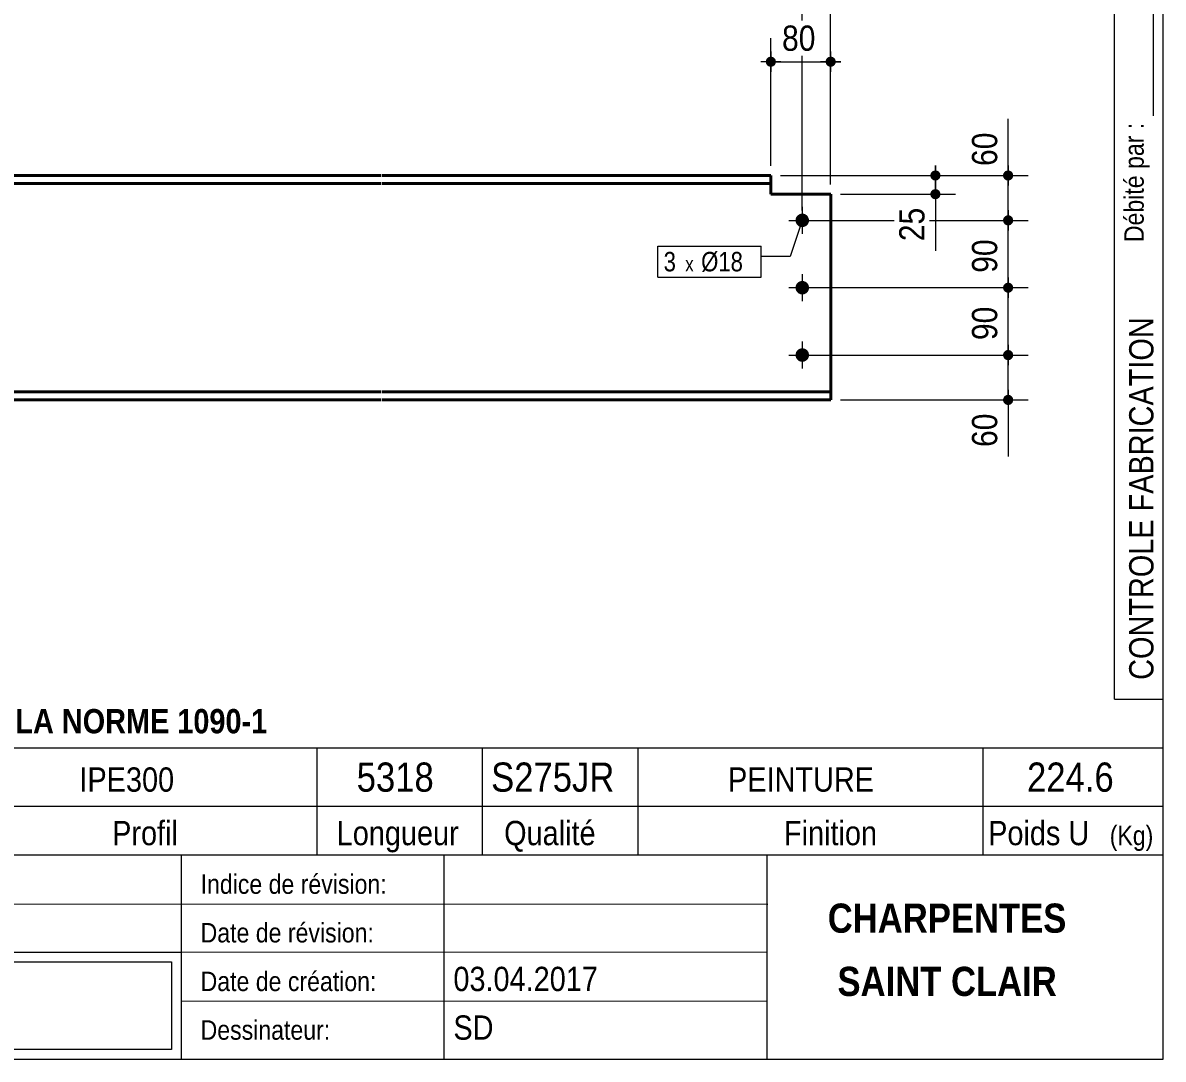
# Model space of a CAD drawing. Header units: millimetres. Extents: x 2 to 287, y 5 to 195.
# Drawn here: x 164.7 to 282, y 5 to 111.5 of the extents above; entities that cross this region are included whole.
import ezdxf

# ---------------------------------------------------------------- set-up
doc = ezdxf.new("R2010")
doc.units = ezdxf.units.MM
for name, color, linetype, lineweight in [('Autre type objet', 1, 'Continuous', 0), ('Boulon', 7, 'Continuous', 0), ('Cotation', 7, 'Continuous', 0), ('Désignation boulon', 3, 'Continuous', 0), ('Feuille dessin', 5, 'Continuous', 0), ('Piece', 2, 'Continuous', 0)]:
    doc.layers.add(name, color=color, linetype=linetype, lineweight=lineweight)
doc.styles.add('ARIAL', font='ARIAL.TTF')
doc.styles.add('ARIAL_BOLD', font='ARIALBD.TTF')
doc.styles.add('COMIC_SANS_MS', font='COMIC.TTF')

# ---------------------------------------------------------------- blocks, each defined once
blk = doc.blocks.new('*A2')
at = {"layer": 'Boulon'}
for points in [[(244.19, 91.27), (244.19, 91.31), (244.2, 91.34), (244.2, 91.37), (244.21, 91.41), (244.22, 91.44), (244.23, 91.47), (244.24, 91.5), (244.25, 91.53), (244.27, 91.56), (244.29, 91.59), (244.3, 91.62), (244.32, 91.65), (244.34, 91.68), (244.37, 91.7), (244.39, 91.73), (244.42, 91.75), (244.44, 91.77), (244.47, 91.79), (244.5, 91.81), (244.52, 91.83), (244.55, 91.85), (244.58, 91.86), (244.62, 91.88), (244.65, 91.89), (244.68, 91.9), (244.71, 91.91), (244.75, 91.92), (244.78, 91.92), (244.81, 91.93), (244.85, 91.93), (244.88, 91.93), (244.91, 91.93), (244.95, 91.93), (244.98, 91.92), (245.02, 91.92), (245.05, 91.91), (245.08, 91.9), (245.11, 91.89), (245.15, 91.88), (245.18, 91.86), (245.21, 91.85), (245.24, 91.83), (245.26, 91.81), (245.29, 91.79), (245.32, 91.77), (245.35, 91.75), (245.37, 91.73), (245.39, 91.7), (245.42, 91.68), (245.44, 91.65), (245.46, 91.62), (245.47, 91.59), (245.49, 91.56), (245.51, 91.53), (245.52, 91.5), (245.53, 91.47), (245.54, 91.44), (245.55, 91.41), (245.56, 91.37), (245.56, 91.34), (245.57, 91.31), (245.57, 91.27), (245.57, 91.24), (245.57, 91.2), (245.57, 91.17), (245.56, 91.14), (245.56, 91.1), (245.55, 91.07), (245.54, 91.04), (245.53, 91), (245.52, 90.97), (245.51, 90.94), (245.49, 90.91), (245.47, 90.88), (245.46, 90.85), (245.44, 90.83), (245.42, 90.8), (245.39, 90.77), (245.37, 90.75), (245.35, 90.73), (245.32, 90.7), (245.29, 90.68), (245.26, 90.66), (245.24, 90.64), (245.21, 90.63), (245.18, 90.61), (245.15, 90.6), (245.11, 90.59), (245.08, 90.58), (245.05, 90.57), (245.02, 90.56), (244.98, 90.55), (244.95, 90.55), (244.91, 90.55), (244.88, 90.55), (244.85, 90.55), (244.81, 90.55), (244.78, 90.55), (244.75, 90.56), (244.71, 90.57), (244.68, 90.58), (244.65, 90.59), (244.62, 90.6), (244.58, 90.61), (244.55, 90.63), (244.52, 90.64), (244.5, 90.66), (244.47, 90.68), (244.44, 90.7), (244.42, 90.73), (244.39, 90.75), (244.37, 90.77), (244.34, 90.8), (244.32, 90.83), (244.3, 90.85), (244.29, 90.88), (244.27, 90.91), (244.25, 90.94), (244.24, 90.97), (244.23, 91), (244.22, 91.04), (244.21, 91.07), (244.2, 91.1), (244.2, 91.14), (244.19, 91.17), (244.19, 91.2), (244.19, 91.24)], [(244.19, 84.35), (244.19, 84.38), (244.2, 84.42), (244.2, 84.45), (244.21, 84.48), (244.22, 84.52), (244.23, 84.55), (244.24, 84.58), (244.25, 84.61), (244.27, 84.64), (244.29, 84.67), (244.3, 84.7), (244.32, 84.73), (244.34, 84.75), (244.37, 84.78), (244.39, 84.8), (244.42, 84.83), (244.44, 84.85), (244.47, 84.87), (244.5, 84.89), (244.52, 84.91), (244.55, 84.93), (244.58, 84.94), (244.62, 84.95), (244.65, 84.97), (244.68, 84.98), (244.71, 84.99), (244.75, 84.99), (244.78, 85), (244.81, 85), (244.85, 85.01), (244.88, 85.01), (244.91, 85.01), (244.95, 85), (244.98, 85), (245.02, 84.99), (245.05, 84.99), (245.08, 84.98), (245.11, 84.97), (245.15, 84.95), (245.18, 84.94), (245.21, 84.93), (245.24, 84.91), (245.26, 84.89), (245.29, 84.87), (245.32, 84.85), (245.35, 84.83), (245.37, 84.8), (245.39, 84.78), (245.42, 84.75), (245.44, 84.73), (245.46, 84.7), (245.47, 84.67), (245.49, 84.64), (245.51, 84.61), (245.52, 84.58), (245.53, 84.55), (245.54, 84.52), (245.55, 84.48), (245.56, 84.45), (245.56, 84.42), (245.57, 84.38), (245.57, 84.35), (245.57, 84.32), (245.57, 84.28), (245.57, 84.25), (245.56, 84.21), (245.56, 84.18), (245.55, 84.15), (245.54, 84.11), (245.53, 84.08), (245.52, 84.05), (245.51, 84.02), (245.49, 83.99), (245.47, 83.96), (245.46, 83.93), (245.44, 83.9), (245.42, 83.88), (245.39, 83.85), (245.37, 83.83), (245.35, 83.8), (245.32, 83.78), (245.29, 83.76), (245.26, 83.74), (245.24, 83.72), (245.21, 83.7), (245.18, 83.69), (245.15, 83.68), (245.11, 83.66), (245.08, 83.65), (245.05, 83.64), (245.02, 83.64), (244.98, 83.63), (244.95, 83.63), (244.91, 83.62), (244.88, 83.62), (244.85, 83.62), (244.81, 83.63), (244.78, 83.63), (244.75, 83.64), (244.71, 83.64), (244.68, 83.65), (244.65, 83.66), (244.62, 83.68), (244.58, 83.69), (244.55, 83.7), (244.52, 83.72), (244.5, 83.74), (244.47, 83.76), (244.44, 83.78), (244.42, 83.8), (244.39, 83.83), (244.37, 83.85), (244.34, 83.88), (244.32, 83.9), (244.3, 83.93), (244.29, 83.96), (244.27, 83.99), (244.25, 84.02), (244.24, 84.05), (244.23, 84.08), (244.22, 84.11), (244.21, 84.15), (244.2, 84.18), (244.2, 84.21), (244.19, 84.25), (244.19, 84.28), (244.19, 84.32)], [(244.19, 77.43), (244.19, 77.46), (244.2, 77.49), (244.2, 77.53), (244.21, 77.56), (244.22, 77.59), (244.23, 77.63), (244.24, 77.66), (244.25, 77.69), (244.27, 77.72), (244.29, 77.75), (244.3, 77.78), (244.32, 77.8), (244.34, 77.83), (244.37, 77.86), (244.39, 77.88), (244.42, 77.91), (244.44, 77.93), (244.47, 77.95), (244.5, 77.97), (244.52, 77.99), (244.55, 78), (244.58, 78.02), (244.62, 78.03), (244.65, 78.04), (244.68, 78.05), (244.71, 78.06), (244.75, 78.07), (244.78, 78.08), (244.81, 78.08), (244.85, 78.08), (244.88, 78.08), (244.91, 78.08), (244.95, 78.08), (244.98, 78.08), (245.02, 78.07), (245.05, 78.06), (245.08, 78.05), (245.11, 78.04), (245.15, 78.03), (245.18, 78.02), (245.21, 78), (245.24, 77.99), (245.26, 77.97), (245.29, 77.95), (245.32, 77.93), (245.35, 77.91), (245.37, 77.88), (245.39, 77.86), (245.42, 77.83), (245.44, 77.8), (245.46, 77.78), (245.47, 77.75), (245.49, 77.72), (245.51, 77.69), (245.52, 77.66), (245.53, 77.63), (245.54, 77.59), (245.55, 77.56), (245.56, 77.53), (245.56, 77.49), (245.57, 77.46), (245.57, 77.43), (245.57, 77.39), (245.57, 77.36), (245.57, 77.32), (245.56, 77.29), (245.56, 77.26), (245.55, 77.22), (245.54, 77.19), (245.53, 77.16), (245.52, 77.13), (245.51, 77.1), (245.49, 77.07), (245.47, 77.04), (245.46, 77.01), (245.44, 76.98), (245.42, 76.95), (245.39, 76.93), (245.37, 76.9), (245.35, 76.88), (245.32, 76.86), (245.29, 76.84), (245.26, 76.82), (245.24, 76.8), (245.21, 76.78), (245.18, 76.77), (245.15, 76.75), (245.11, 76.74), (245.08, 76.73), (245.05, 76.72), (245.02, 76.71), (244.98, 76.71), (244.95, 76.7), (244.91, 76.7), (244.88, 76.7), (244.85, 76.7), (244.81, 76.7), (244.78, 76.71), (244.75, 76.71), (244.71, 76.72), (244.68, 76.73), (244.65, 76.74), (244.62, 76.75), (244.58, 76.77), (244.55, 76.78), (244.52, 76.8), (244.5, 76.82), (244.47, 76.84), (244.44, 76.86), (244.42, 76.88), (244.39, 76.9), (244.37, 76.93), (244.34, 76.95), (244.32, 76.98), (244.3, 77.01), (244.29, 77.04), (244.27, 77.07), (244.25, 77.1), (244.24, 77.13), (244.23, 77.16), (244.22, 77.19), (244.21, 77.22), (244.2, 77.26), (244.2, 77.29), (244.19, 77.32), (244.19, 77.36), (244.19, 77.39)]]:
    blk.add_hatch(color=256, dxfattribs=at).paths.add_polyline_path(points, flags=17)
at = {"layer": 'Boulon', "linetype": 'Continuous', "lineweight": 0}
for p, q in [((244.88, 92.62), (244.88, 89.85)), ((243.5, 91.24), (246.26, 91.24)), ((244.88, 85.7), (244.88, 82.93)), ((243.5, 84.32), (246.26, 84.32)), ((244.88, 78.78), (244.88, 76.01)), ((243.5, 77.39), (246.26, 77.39))]:
    blk.add_line(p, q, dxfattribs=at)
blk = doc.blocks.new('*A4')
at = {"layer": 'Piece', "color": 2, "linetype": 'Continuous', "lineweight": 40}
for p, q in [((201.549405, 95.85358), (82.494573, 95.85358)), ((201.549405, 95.030503), (82.494573, 95.030503)), ((241.649405, 95.85358), (201.649405, 95.85358)), ((241.649405, 95.030503), (201.649405, 95.030503)), ((241.649405, 93.930503), (241.649405, 95.85358)), ((247.803251, 93.930503), (241.649405, 93.930503)), ((247.803251, 72.776657), (247.803251, 93.930503)), ((201.549405, 73.599734), (82.494573, 73.599734)), ((82.494573, 72.776657), (201.549405, 72.776657)), ((247.803251, 73.599734), (201.649405, 73.599734)), ((201.649405, 72.776657), (247.803251, 72.776657))]:
    blk.add_line(p, q, dxfattribs=at)
blk = doc.blocks.new('*A9')
at = {"layer": 'Feuille dessin', "linetype": 'Continuous', "lineweight": 0}
for p, q in [((282, 5), (282, 195)), ((5, 5), (282, 5))]:
    blk.add_line(p, q, dxfattribs=at)
blk = doc.blocks.new('*A10')
at = {"layer": 'Autre type objet', "linetype": 'Continuous', "lineweight": 0}
for p, q in [((277, 42), (277, 195)), ((282, 42), (282, 195)), ((281, 102), (281, 115)), ((277, 42), (282, 42))]:
    blk.add_line(p, q, dxfattribs=at)
at = {"layer": 'Autre type objet', "style": 'ARIAL', "width": 0.85}
for s, height, p in [('Débité par :', 2, (280, 89)), ('CONTROLE FABRICATION', 2.5, (281, 44))]:
    blk.add_text(s, height=height, rotation=90, dxfattribs=at).set_placement(p)
blk = doc.blocks.new('*A12')
at = {"layer": 'Autre type objet', "linetype": 'Continuous', "lineweight": 0}
for p, q in [((92, 37), (282, 37)), ((195, 31), (195, 37)), ((212, 31), (212, 37)), ((228, 31), (228, 37)), ((263.5, 31), (263.5, 37)), ((282, 31), (282, 37)), ((92, 31), (282, 31)), ((195, 26), (195, 31)), ((212, 26), (212, 31)), ((228, 26), (228, 31)), ((263.5, 26), (263.5, 31)), ((282, 5), (282, 31)), ((92, 26), (282, 26)), ((181, 26), (181, 5)), ((208, 26), (208, 5)), ((241.262466, 5), (241.262466, 26)), ((92, 21), (241.327069, 20.935451)), ((92, 16), (181, 16)), ((181, 16), (241.297815, 16.021151)), ((93, 15), (180, 15)), ((180, 15), (180, 6)), ((181, 11), (241.217807, 10.969512)), ((180, 6), (93, 6)), ((92, 5), (282, 5))]:
    blk.add_line(p, q, dxfattribs=at)
at = {"layer": 'Autre type objet', "width": 0.85}
for s, height, style, p in [('TOLERANCES ESSENTIELLES CONFORMES A LA NORME 1090-1', 2.5, 'ARIAL_BOLD', (96.5, 38.5)), ('5318', 3, 'ARIAL', (199.053223, 32.5)), ('S275JR', 3, 'ARIAL', (212.880127, 32.5)), ('224.6', 3, 'ARIAL', (267.997314, 32.5)), ('IPE300', 2.5, 'ARIAL', (170.538574, 32.5)), ('PEINTURE', 2.5, 'ARIAL', (237.24646, 32.5)), ('Profil', 2.5, 'ARIAL', (173.903564, 27)), ('Longueur', 2.5, 'ARIAL', (197, 27)), ('Qualité', 2.5, 'ARIAL', (214.218018, 27)), ('Finition', 2.5, 'ARIAL', (243, 27)), ('Poids U', 2.5, 'ARIAL', (264, 27)), ('(Kg)', 2, 'ARIAL', (276.5, 27)), ('Indice de révision:', 2, 'ARIAL', (183, 22)), ('CHARPENTES', 3, 'ARIAL_BOLD', (247.5, 18)), ('Date de révision:', 2, 'ARIAL', (183, 17)), ('Date de création:', 2, 'ARIAL', (183, 12)), ('03.04.2017', 2.5, 'ARIAL', (209, 12)), ('SAINT CLAIR', 3, 'ARIAL_BOLD', (248.5, 11.5)), ('SD', 2.5, 'ARIAL', (209, 7)), ('Dessinateur:', 2, 'ARIAL', (183, 7))]:
    blk.add_text(s, height=height, dxfattribs=dict(at, style=style)).set_placement(p)
blk = doc.blocks.new('*A15')
at = {"layer": 'Cotation'}
for points in [[(258.55, 95.33), (258.52, 95.34), (258.5, 95.34), (258.47, 95.34), (258.45, 95.35), (258.42, 95.36), (258.4, 95.36), (258.38, 95.37), (258.35, 95.38), (258.33, 95.39), (258.31, 95.41), (258.29, 95.42), (258.26, 95.44), (258.24, 95.45), (258.22, 95.47), (258.21, 95.49), (258.19, 95.5), (258.17, 95.52), (258.16, 95.54), (258.14, 95.56), (258.13, 95.59), (258.12, 95.61), (258.1, 95.63), (258.09, 95.65), (258.08, 95.68), (258.08, 95.7), (258.07, 95.73), (258.06, 95.75), (258.06, 95.78), (258.06, 95.8), (258.05, 95.83), (258.05, 95.85), (258.05, 95.88), (258.06, 95.9), (258.06, 95.93), (258.06, 95.96), (258.07, 95.98), (258.08, 96), (258.08, 96.03), (258.09, 96.05), (258.1, 96.08), (258.12, 96.1), (258.13, 96.12), (258.14, 96.14), (258.16, 96.16), (258.17, 96.18), (258.19, 96.2), (258.21, 96.22), (258.22, 96.24), (258.24, 96.26), (258.26, 96.27), (258.29, 96.29), (258.31, 96.3), (258.33, 96.31), (258.35, 96.32), (258.38, 96.33), (258.4, 96.34), (258.42, 96.35), (258.45, 96.36), (258.47, 96.36), (258.5, 96.37), (258.52, 96.37), (258.55, 96.37), (258.57, 96.37), (258.6, 96.37), (258.62, 96.37), (258.65, 96.37), (258.68, 96.36), (258.7, 96.36), (258.72, 96.35), (258.75, 96.34), (258.77, 96.33), (258.8, 96.32), (258.82, 96.31), (258.84, 96.3), (258.86, 96.29), (258.88, 96.27), (258.9, 96.26), (258.92, 96.24), (258.94, 96.22), (258.96, 96.2), (258.98, 96.18), (258.99, 96.16), (259.01, 96.14), (259.02, 96.12), (259.03, 96.1), (259.04, 96.08), (259.05, 96.05), (259.06, 96.03), (259.07, 96), (259.08, 95.98), (259.08, 95.96), (259.09, 95.93), (259.09, 95.9), (259.09, 95.88), (259.09, 95.85), (259.09, 95.83), (259.09, 95.8), (259.09, 95.78), (259.08, 95.75), (259.08, 95.73), (259.07, 95.7), (259.06, 95.68), (259.05, 95.65), (259.04, 95.63), (259.03, 95.61), (259.02, 95.59), (259.01, 95.56), (258.99, 95.54), (258.98, 95.52), (258.96, 95.5), (258.94, 95.49), (258.92, 95.47), (258.9, 95.45), (258.88, 95.44), (258.86, 95.42), (258.84, 95.41), (258.82, 95.39), (258.8, 95.38), (258.77, 95.37), (258.75, 95.36), (258.72, 95.36), (258.7, 95.35), (258.68, 95.34), (258.65, 95.34), (258.62, 95.34), (258.6, 95.33), (258.57, 95.33)], [(258.55, 93.41), (258.52, 93.41), (258.5, 93.42), (258.47, 93.42), (258.45, 93.43), (258.42, 93.43), (258.4, 93.44), (258.38, 93.45), (258.35, 93.46), (258.33, 93.47), (258.31, 93.48), (258.29, 93.5), (258.26, 93.51), (258.24, 93.53), (258.22, 93.55), (258.21, 93.56), (258.19, 93.58), (258.17, 93.6), (258.16, 93.62), (258.14, 93.64), (258.13, 93.66), (258.12, 93.69), (258.1, 93.71), (258.09, 93.73), (258.08, 93.76), (258.08, 93.78), (258.07, 93.8), (258.06, 93.83), (258.06, 93.85), (258.06, 93.88), (258.05, 93.9), (258.05, 93.93), (258.05, 93.96), (258.06, 93.98), (258.06, 94.01), (258.06, 94.03), (258.07, 94.06), (258.08, 94.08), (258.08, 94.11), (258.09, 94.13), (258.1, 94.15), (258.12, 94.18), (258.13, 94.2), (258.14, 94.22), (258.16, 94.24), (258.17, 94.26), (258.19, 94.28), (258.21, 94.3), (258.22, 94.32), (258.24, 94.33), (258.26, 94.35), (258.29, 94.36), (258.31, 94.38), (258.33, 94.39), (258.35, 94.4), (258.38, 94.41), (258.4, 94.42), (258.42, 94.43), (258.45, 94.43), (258.47, 94.44), (258.5, 94.44), (258.52, 94.45), (258.55, 94.45), (258.57, 94.45), (258.6, 94.45), (258.62, 94.45), (258.65, 94.44), (258.68, 94.44), (258.7, 94.43), (258.72, 94.43), (258.75, 94.42), (258.77, 94.41), (258.8, 94.4), (258.82, 94.39), (258.84, 94.38), (258.86, 94.36), (258.88, 94.35), (258.9, 94.33), (258.92, 94.32), (258.94, 94.3), (258.96, 94.28), (258.98, 94.26), (258.99, 94.24), (259.01, 94.22), (259.02, 94.2), (259.03, 94.18), (259.04, 94.15), (259.05, 94.13), (259.06, 94.11), (259.07, 94.08), (259.08, 94.06), (259.08, 94.03), (259.09, 94.01), (259.09, 93.98), (259.09, 93.96), (259.09, 93.93), (259.09, 93.9), (259.09, 93.88), (259.09, 93.85), (259.08, 93.83), (259.08, 93.8), (259.07, 93.78), (259.06, 93.76), (259.05, 93.73), (259.04, 93.71), (259.03, 93.69), (259.02, 93.66), (259.01, 93.64), (258.99, 93.62), (258.98, 93.6), (258.96, 93.58), (258.94, 93.56), (258.92, 93.55), (258.9, 93.53), (258.88, 93.51), (258.86, 93.5), (258.84, 93.48), (258.82, 93.47), (258.8, 93.46), (258.77, 93.45), (258.75, 93.44), (258.72, 93.43), (258.7, 93.43), (258.68, 93.42), (258.65, 93.42), (258.62, 93.41), (258.6, 93.41), (258.57, 93.41)]]:
    blk.add_hatch(color=256, dxfattribs=at).paths.add_polyline_path(points, flags=17)
at = {"layer": 'Cotation', "linetype": 'Continuous', "lineweight": 0}
for p, q in [((258.57, 96.89), (258.57, 94.81)), ((258.57, 95.85), (258.57, 96.89)), ((242.65, 95.85), (260.65, 95.85)), ((257.53, 95.85), (259.61, 95.85)), ((258.57, 93.93), (258.57, 95.85)), ((248.8, 93.93), (260.65, 93.93)), ((257.53, 93.93), (259.61, 93.93)), ((258.57, 94.97), (258.57, 92.89)), ((258.57, 93.93), (258.57, 88.12)), ((258.57, 93.93), (258.57, 88.12))]:
    blk.add_line(p, q, dxfattribs=at)
at = {"layer": 'Cotation'}
for p in [(258.57, 95.85), (258.57, 93.93)]:
    blk.add_point(p, dxfattribs=at)
at = {"layer": 'Cotation', "style": 'ARIAL', "width": 0.85}
blk.add_text('25', height=2.6, rotation=90.0002, dxfattribs=at).set_placement((257.45, 89.1))
blk = doc.blocks.new('*A20')
at = {"layer": 'Cotation'}
for points in [[(266.03, 76.87), (266, 76.87), (265.98, 76.88), (265.95, 76.88), (265.93, 76.89), (265.9, 76.89), (265.88, 76.9), (265.85, 76.91), (265.83, 76.92), (265.81, 76.93), (265.79, 76.95), (265.76, 76.96), (265.74, 76.97), (265.72, 76.99), (265.7, 77.01), (265.69, 77.02), (265.67, 77.04), (265.65, 77.06), (265.64, 77.08), (265.62, 77.1), (265.61, 77.12), (265.59, 77.15), (265.58, 77.17), (265.57, 77.19), (265.56, 77.22), (265.56, 77.24), (265.55, 77.27), (265.54, 77.29), (265.54, 77.32), (265.54, 77.34), (265.53, 77.37), (265.53, 77.39), (265.53, 77.42), (265.54, 77.44), (265.54, 77.47), (265.54, 77.49), (265.55, 77.52), (265.56, 77.54), (265.56, 77.57), (265.57, 77.59), (265.58, 77.61), (265.59, 77.64), (265.61, 77.66), (265.62, 77.68), (265.64, 77.7), (265.65, 77.72), (265.67, 77.74), (265.69, 77.76), (265.7, 77.78), (265.72, 77.79), (265.74, 77.81), (265.76, 77.82), (265.79, 77.84), (265.81, 77.85), (265.83, 77.86), (265.85, 77.87), (265.88, 77.88), (265.9, 77.89), (265.93, 77.9), (265.95, 77.9), (265.98, 77.91), (266, 77.91), (266.03, 77.91), (266.05, 77.91), (266.08, 77.91), (266.1, 77.91), (266.13, 77.91), (266.15, 77.9), (266.18, 77.9), (266.2, 77.89), (266.23, 77.88), (266.25, 77.87), (266.28, 77.86), (266.3, 77.85), (266.32, 77.84), (266.34, 77.82), (266.36, 77.81), (266.38, 77.79), (266.4, 77.78), (266.42, 77.76), (266.44, 77.74), (266.46, 77.72), (266.47, 77.7), (266.49, 77.68), (266.5, 77.66), (266.51, 77.64), (266.52, 77.61), (266.53, 77.59), (266.54, 77.57), (266.55, 77.54), (266.56, 77.52), (266.56, 77.49), (266.57, 77.47), (266.57, 77.44), (266.57, 77.42), (266.57, 77.39), (266.57, 77.37), (266.57, 77.34), (266.57, 77.32), (266.56, 77.29), (266.56, 77.27), (266.55, 77.24), (266.54, 77.22), (266.53, 77.19), (266.52, 77.17), (266.51, 77.15), (266.5, 77.12), (266.49, 77.1), (266.47, 77.08), (266.46, 77.06), (266.44, 77.04), (266.42, 77.02), (266.4, 77.01), (266.38, 76.99), (266.36, 76.97), (266.34, 76.96), (266.32, 76.95), (266.3, 76.93), (266.28, 76.92), (266.25, 76.91), (266.23, 76.9), (266.2, 76.89), (266.18, 76.89), (266.15, 76.88), (266.13, 76.88), (266.1, 76.87), (266.08, 76.87), (266.05, 76.87)], [(266.03, 72.26), (266, 72.26), (265.98, 72.26), (265.95, 72.27), (265.93, 72.27), (265.9, 72.28), (265.88, 72.29), (265.85, 72.3), (265.83, 72.31), (265.81, 72.32), (265.79, 72.33), (265.76, 72.34), (265.74, 72.36), (265.72, 72.37), (265.7, 72.39), (265.69, 72.41), (265.67, 72.43), (265.65, 72.45), (265.64, 72.47), (265.62, 72.49), (265.61, 72.51), (265.59, 72.53), (265.58, 72.55), (265.57, 72.58), (265.56, 72.6), (265.56, 72.63), (265.55, 72.65), (265.54, 72.68), (265.54, 72.7), (265.54, 72.73), (265.53, 72.75), (265.53, 72.78), (265.53, 72.8), (265.54, 72.83), (265.54, 72.85), (265.54, 72.88), (265.55, 72.9), (265.56, 72.93), (265.56, 72.95), (265.57, 72.98), (265.58, 73), (265.59, 73.02), (265.61, 73.04), (265.62, 73.07), (265.64, 73.09), (265.65, 73.11), (265.67, 73.13), (265.69, 73.14), (265.7, 73.16), (265.72, 73.18), (265.74, 73.19), (265.76, 73.21), (265.79, 73.22), (265.81, 73.24), (265.83, 73.25), (265.85, 73.26), (265.88, 73.27), (265.9, 73.27), (265.93, 73.28), (265.95, 73.29), (265.98, 73.29), (266, 73.29), (266.03, 73.3), (266.05, 73.3), (266.08, 73.3), (266.1, 73.29), (266.13, 73.29), (266.15, 73.29), (266.18, 73.28), (266.2, 73.27), (266.23, 73.27), (266.25, 73.26), (266.28, 73.25), (266.3, 73.24), (266.32, 73.22), (266.34, 73.21), (266.36, 73.19), (266.38, 73.18), (266.4, 73.16), (266.42, 73.14), (266.44, 73.13), (266.46, 73.11), (266.47, 73.09), (266.49, 73.07), (266.5, 73.04), (266.51, 73.02), (266.52, 73), (266.53, 72.98), (266.54, 72.95), (266.55, 72.93), (266.56, 72.9), (266.56, 72.88), (266.57, 72.85), (266.57, 72.83), (266.57, 72.8), (266.57, 72.78), (266.57, 72.75), (266.57, 72.73), (266.57, 72.7), (266.56, 72.68), (266.56, 72.65), (266.55, 72.63), (266.54, 72.6), (266.53, 72.58), (266.52, 72.55), (266.51, 72.53), (266.5, 72.51), (266.49, 72.49), (266.47, 72.47), (266.46, 72.45), (266.44, 72.43), (266.42, 72.41), (266.4, 72.39), (266.38, 72.37), (266.36, 72.36), (266.34, 72.34), (266.32, 72.33), (266.3, 72.32), (266.28, 72.31), (266.25, 72.3), (266.23, 72.29), (266.2, 72.28), (266.18, 72.27), (266.15, 72.27), (266.13, 72.26), (266.1, 72.26), (266.08, 72.26), (266.05, 72.26)]]:
    blk.add_hatch(color=256, dxfattribs=at).paths.add_polyline_path(points, flags=17)
at = {"layer": 'Cotation', "linetype": 'Continuous', "lineweight": 0}
for p, q in [((266.05, 78.43), (266.05, 76.35)), ((266.05, 77.39), (266.05, 78.43)), ((245.88, 77.39), (268.13, 77.39)), ((265.01, 77.39), (267.09, 77.39)), ((266.05, 72.78), (266.05, 77.39)), ((248.8, 72.78), (268.13, 72.78)), ((265.01, 72.78), (267.09, 72.78)), ((266.05, 73.82), (266.05, 71.74)), ((266.05, 72.78), (266.05, 66.97)), ((266.05, 72.78), (266.05, 66.97))]:
    blk.add_line(p, q, dxfattribs=at)
at = {"layer": 'Cotation'}
for p in [(266.05, 77.39), (266.05, 72.78)]:
    blk.add_point(p, dxfattribs=at)
at = {"layer": 'Cotation', "style": 'ARIAL', "width": 0.85}
blk.add_text('60', height=2.6, rotation=90.0002, dxfattribs=at).set_placement((264.93, 67.94))
blk = doc.blocks.new('*A21')
at = {"layer": 'Cotation'}
for points in [[(266.03, 83.8), (266, 83.8), (265.98, 83.8), (265.95, 83.81), (265.93, 83.81), (265.9, 83.82), (265.88, 83.83), (265.85, 83.83), (265.83, 83.85), (265.81, 83.86), (265.79, 83.87), (265.76, 83.88), (265.74, 83.9), (265.72, 83.91), (265.7, 83.93), (265.69, 83.95), (265.67, 83.97), (265.65, 83.99), (265.64, 84.01), (265.62, 84.03), (265.61, 84.05), (265.59, 84.07), (265.58, 84.09), (265.57, 84.12), (265.56, 84.14), (265.56, 84.16), (265.55, 84.19), (265.54, 84.21), (265.54, 84.24), (265.54, 84.26), (265.53, 84.29), (265.53, 84.32), (265.53, 84.34), (265.54, 84.37), (265.54, 84.39), (265.54, 84.42), (265.55, 84.44), (265.56, 84.47), (265.56, 84.49), (265.57, 84.51), (265.58, 84.54), (265.59, 84.56), (265.61, 84.58), (265.62, 84.6), (265.64, 84.62), (265.65, 84.65), (265.67, 84.66), (265.69, 84.68), (265.7, 84.7), (265.72, 84.72), (265.74, 84.73), (265.76, 84.75), (265.79, 84.76), (265.81, 84.77), (265.83, 84.79), (265.85, 84.8), (265.88, 84.8), (265.9, 84.81), (265.93, 84.82), (265.95, 84.83), (265.98, 84.83), (266, 84.83), (266.03, 84.83), (266.05, 84.84), (266.08, 84.83), (266.1, 84.83), (266.13, 84.83), (266.15, 84.83), (266.18, 84.82), (266.2, 84.81), (266.23, 84.8), (266.25, 84.8), (266.28, 84.79), (266.3, 84.77), (266.32, 84.76), (266.34, 84.75), (266.36, 84.73), (266.38, 84.72), (266.4, 84.7), (266.42, 84.68), (266.44, 84.66), (266.46, 84.65), (266.47, 84.62), (266.49, 84.6), (266.5, 84.58), (266.51, 84.56), (266.52, 84.54), (266.53, 84.51), (266.54, 84.49), (266.55, 84.47), (266.56, 84.44), (266.56, 84.42), (266.57, 84.39), (266.57, 84.37), (266.57, 84.34), (266.57, 84.32), (266.57, 84.29), (266.57, 84.26), (266.57, 84.24), (266.56, 84.21), (266.56, 84.19), (266.55, 84.16), (266.54, 84.14), (266.53, 84.12), (266.52, 84.09), (266.51, 84.07), (266.5, 84.05), (266.49, 84.03), (266.47, 84.01), (266.46, 83.99), (266.44, 83.97), (266.42, 83.95), (266.4, 83.93), (266.38, 83.91), (266.36, 83.9), (266.34, 83.88), (266.32, 83.87), (266.3, 83.86), (266.28, 83.85), (266.25, 83.83), (266.23, 83.83), (266.2, 83.82), (266.18, 83.81), (266.15, 83.81), (266.13, 83.8), (266.1, 83.8), (266.08, 83.8), (266.05, 83.8)], [(266.03, 76.87), (266, 76.87), (265.98, 76.88), (265.95, 76.88), (265.93, 76.89), (265.9, 76.89), (265.88, 76.9), (265.85, 76.91), (265.83, 76.92), (265.81, 76.93), (265.79, 76.95), (265.76, 76.96), (265.74, 76.97), (265.72, 76.99), (265.7, 77.01), (265.69, 77.02), (265.67, 77.04), (265.65, 77.06), (265.64, 77.08), (265.62, 77.1), (265.61, 77.12), (265.59, 77.15), (265.58, 77.17), (265.57, 77.19), (265.56, 77.22), (265.56, 77.24), (265.55, 77.27), (265.54, 77.29), (265.54, 77.32), (265.54, 77.34), (265.53, 77.37), (265.53, 77.39), (265.53, 77.42), (265.54, 77.44), (265.54, 77.47), (265.54, 77.49), (265.55, 77.52), (265.56, 77.54), (265.56, 77.57), (265.57, 77.59), (265.58, 77.61), (265.59, 77.64), (265.61, 77.66), (265.62, 77.68), (265.64, 77.7), (265.65, 77.72), (265.67, 77.74), (265.69, 77.76), (265.7, 77.78), (265.72, 77.79), (265.74, 77.81), (265.76, 77.82), (265.79, 77.84), (265.81, 77.85), (265.83, 77.86), (265.85, 77.87), (265.88, 77.88), (265.9, 77.89), (265.93, 77.9), (265.95, 77.9), (265.98, 77.91), (266, 77.91), (266.03, 77.91), (266.05, 77.91), (266.08, 77.91), (266.1, 77.91), (266.13, 77.91), (266.15, 77.9), (266.18, 77.9), (266.2, 77.89), (266.23, 77.88), (266.25, 77.87), (266.28, 77.86), (266.3, 77.85), (266.32, 77.84), (266.34, 77.82), (266.36, 77.81), (266.38, 77.79), (266.4, 77.78), (266.42, 77.76), (266.44, 77.74), (266.46, 77.72), (266.47, 77.7), (266.49, 77.68), (266.5, 77.66), (266.51, 77.64), (266.52, 77.61), (266.53, 77.59), (266.54, 77.57), (266.55, 77.54), (266.56, 77.52), (266.56, 77.49), (266.57, 77.47), (266.57, 77.44), (266.57, 77.42), (266.57, 77.39), (266.57, 77.37), (266.57, 77.34), (266.57, 77.32), (266.56, 77.29), (266.56, 77.27), (266.55, 77.24), (266.54, 77.22), (266.53, 77.19), (266.52, 77.17), (266.51, 77.15), (266.5, 77.12), (266.49, 77.1), (266.47, 77.08), (266.46, 77.06), (266.44, 77.04), (266.42, 77.02), (266.4, 77.01), (266.38, 76.99), (266.36, 76.97), (266.34, 76.96), (266.32, 76.95), (266.3, 76.93), (266.28, 76.92), (266.25, 76.91), (266.23, 76.9), (266.2, 76.89), (266.18, 76.89), (266.15, 76.88), (266.13, 76.88), (266.1, 76.87), (266.08, 76.87), (266.05, 76.87)]]:
    blk.add_hatch(color=256, dxfattribs=at).paths.add_polyline_path(points, flags=17)
at = {"layer": 'Cotation', "linetype": 'Continuous', "lineweight": 0}
for p, q in [((266.05, 85.36), (266.05, 83.28)), ((266.05, 84.32), (266.05, 85.36)), ((245.88, 84.32), (268.13, 84.32)), ((265.01, 84.32), (267.09, 84.32)), ((266.05, 77.39), (266.05, 84.32)), ((266.05, 78.43), (266.05, 76.35)), ((245.88, 77.39), (268.13, 77.39)), ((265.01, 77.39), (267.09, 77.39)), ((266.05, 77.39), (266.05, 76.35))]:
    blk.add_line(p, q, dxfattribs=at)
at = {"layer": 'Cotation'}
for p in [(266.05, 84.32), (266.05, 77.39)]:
    blk.add_point(p, dxfattribs=at)
at = {"layer": 'Cotation', "style": 'ARIAL', "width": 0.85}
blk.add_text('90', height=2.6, rotation=90.0002, dxfattribs=at).set_placement((264.93, 78.93))
blk = doc.blocks.new('*A22')
at = {"layer": 'Cotation'}
for points in [[(266.03, 90.72), (266, 90.72), (265.98, 90.72), (265.95, 90.73), (265.93, 90.73), (265.9, 90.74), (265.88, 90.75), (265.85, 90.76), (265.83, 90.77), (265.81, 90.78), (265.79, 90.79), (265.76, 90.81), (265.74, 90.82), (265.72, 90.84), (265.7, 90.85), (265.69, 90.87), (265.67, 90.89), (265.65, 90.91), (265.64, 90.93), (265.62, 90.95), (265.61, 90.97), (265.59, 90.99), (265.58, 91.02), (265.57, 91.04), (265.56, 91.06), (265.56, 91.09), (265.55, 91.11), (265.54, 91.14), (265.54, 91.16), (265.54, 91.19), (265.53, 91.21), (265.53, 91.24), (265.53, 91.26), (265.54, 91.29), (265.54, 91.31), (265.54, 91.34), (265.55, 91.36), (265.56, 91.39), (265.56, 91.41), (265.57, 91.44), (265.58, 91.46), (265.59, 91.48), (265.61, 91.51), (265.62, 91.53), (265.64, 91.55), (265.65, 91.57), (265.67, 91.59), (265.69, 91.61), (265.7, 91.62), (265.72, 91.64), (265.74, 91.66), (265.76, 91.67), (265.79, 91.68), (265.81, 91.7), (265.83, 91.71), (265.85, 91.72), (265.88, 91.73), (265.9, 91.74), (265.93, 91.74), (265.95, 91.75), (265.98, 91.75), (266, 91.76), (266.03, 91.76), (266.05, 91.76), (266.08, 91.76), (266.1, 91.76), (266.13, 91.75), (266.15, 91.75), (266.18, 91.74), (266.2, 91.74), (266.23, 91.73), (266.25, 91.72), (266.28, 91.71), (266.3, 91.7), (266.32, 91.68), (266.34, 91.67), (266.36, 91.66), (266.38, 91.64), (266.4, 91.62), (266.42, 91.61), (266.44, 91.59), (266.46, 91.57), (266.47, 91.55), (266.49, 91.53), (266.5, 91.51), (266.51, 91.48), (266.52, 91.46), (266.53, 91.44), (266.54, 91.41), (266.55, 91.39), (266.56, 91.36), (266.56, 91.34), (266.57, 91.31), (266.57, 91.29), (266.57, 91.26), (266.57, 91.24), (266.57, 91.21), (266.57, 91.19), (266.57, 91.16), (266.56, 91.14), (266.56, 91.11), (266.55, 91.09), (266.54, 91.06), (266.53, 91.04), (266.52, 91.02), (266.51, 90.99), (266.5, 90.97), (266.49, 90.95), (266.47, 90.93), (266.46, 90.91), (266.44, 90.89), (266.42, 90.87), (266.4, 90.85), (266.38, 90.84), (266.36, 90.82), (266.34, 90.81), (266.32, 90.79), (266.3, 90.78), (266.28, 90.77), (266.25, 90.76), (266.23, 90.75), (266.2, 90.74), (266.18, 90.73), (266.15, 90.73), (266.13, 90.72), (266.1, 90.72), (266.08, 90.72), (266.05, 90.72)], [(266.03, 83.8), (266, 83.8), (265.98, 83.8), (265.95, 83.81), (265.93, 83.81), (265.9, 83.82), (265.88, 83.83), (265.85, 83.83), (265.83, 83.85), (265.81, 83.86), (265.79, 83.87), (265.76, 83.88), (265.74, 83.9), (265.72, 83.91), (265.7, 83.93), (265.69, 83.95), (265.67, 83.97), (265.65, 83.99), (265.64, 84.01), (265.62, 84.03), (265.61, 84.05), (265.59, 84.07), (265.58, 84.09), (265.57, 84.12), (265.56, 84.14), (265.56, 84.16), (265.55, 84.19), (265.54, 84.21), (265.54, 84.24), (265.54, 84.26), (265.53, 84.29), (265.53, 84.32), (265.53, 84.34), (265.54, 84.37), (265.54, 84.39), (265.54, 84.42), (265.55, 84.44), (265.56, 84.47), (265.56, 84.49), (265.57, 84.51), (265.58, 84.54), (265.59, 84.56), (265.61, 84.58), (265.62, 84.6), (265.64, 84.62), (265.65, 84.65), (265.67, 84.66), (265.69, 84.68), (265.7, 84.7), (265.72, 84.72), (265.74, 84.73), (265.76, 84.75), (265.79, 84.76), (265.81, 84.77), (265.83, 84.79), (265.85, 84.8), (265.88, 84.8), (265.9, 84.81), (265.93, 84.82), (265.95, 84.83), (265.98, 84.83), (266, 84.83), (266.03, 84.83), (266.05, 84.84), (266.08, 84.83), (266.1, 84.83), (266.13, 84.83), (266.15, 84.83), (266.18, 84.82), (266.2, 84.81), (266.23, 84.8), (266.25, 84.8), (266.28, 84.79), (266.3, 84.77), (266.32, 84.76), (266.34, 84.75), (266.36, 84.73), (266.38, 84.72), (266.4, 84.7), (266.42, 84.68), (266.44, 84.66), (266.46, 84.65), (266.47, 84.62), (266.49, 84.6), (266.5, 84.58), (266.51, 84.56), (266.52, 84.54), (266.53, 84.51), (266.54, 84.49), (266.55, 84.47), (266.56, 84.44), (266.56, 84.42), (266.57, 84.39), (266.57, 84.37), (266.57, 84.34), (266.57, 84.32), (266.57, 84.29), (266.57, 84.26), (266.57, 84.24), (266.56, 84.21), (266.56, 84.19), (266.55, 84.16), (266.54, 84.14), (266.53, 84.12), (266.52, 84.09), (266.51, 84.07), (266.5, 84.05), (266.49, 84.03), (266.47, 84.01), (266.46, 83.99), (266.44, 83.97), (266.42, 83.95), (266.4, 83.93), (266.38, 83.91), (266.36, 83.9), (266.34, 83.88), (266.32, 83.87), (266.3, 83.86), (266.28, 83.85), (266.25, 83.83), (266.23, 83.83), (266.2, 83.82), (266.18, 83.81), (266.15, 83.81), (266.13, 83.8), (266.1, 83.8), (266.08, 83.8), (266.05, 83.8)]]:
    blk.add_hatch(color=256, dxfattribs=at).paths.add_polyline_path(points, flags=17)
at = {"layer": 'Cotation', "linetype": 'Continuous', "lineweight": 0}
for p, q in [((266.05, 92.28), (266.05, 90.2)), ((266.05, 91.24), (266.05, 92.28)), ((245.88, 91.24), (254.33, 91.24)), ((257.97, 91.24), (268.13, 91.24)), ((265.01, 91.24), (267.09, 91.24)), ((266.05, 84.32), (266.05, 91.24)), ((266.05, 85.36), (266.05, 83.28)), ((245.88, 84.32), (268.13, 84.32)), ((265.01, 84.32), (267.09, 84.32)), ((266.05, 84.32), (266.05, 83.28))]:
    blk.add_line(p, q, dxfattribs=at)
at = {"layer": 'Cotation'}
for p in [(266.05, 91.24), (266.05, 84.32)]:
    blk.add_point(p, dxfattribs=at)
at = {"layer": 'Cotation', "style": 'ARIAL', "width": 0.85}
blk.add_text('90', height=2.6, rotation=90.0002, dxfattribs=at).set_placement((264.93, 85.85))
blk = doc.blocks.new('*A23')
at = {"layer": 'Cotation'}
for points in [[(266.03, 95.33), (266, 95.34), (265.98, 95.34), (265.95, 95.34), (265.93, 95.35), (265.9, 95.36), (265.88, 95.36), (265.85, 95.37), (265.83, 95.38), (265.81, 95.39), (265.79, 95.41), (265.76, 95.42), (265.74, 95.44), (265.72, 95.45), (265.7, 95.47), (265.69, 95.49), (265.67, 95.5), (265.65, 95.52), (265.64, 95.54), (265.62, 95.56), (265.61, 95.59), (265.59, 95.61), (265.58, 95.63), (265.57, 95.65), (265.56, 95.68), (265.56, 95.7), (265.55, 95.73), (265.54, 95.75), (265.54, 95.78), (265.54, 95.8), (265.53, 95.83), (265.53, 95.85), (265.53, 95.88), (265.54, 95.9), (265.54, 95.93), (265.54, 95.96), (265.55, 95.98), (265.56, 96), (265.56, 96.03), (265.57, 96.05), (265.58, 96.08), (265.59, 96.1), (265.61, 96.12), (265.62, 96.14), (265.64, 96.16), (265.65, 96.18), (265.67, 96.2), (265.69, 96.22), (265.7, 96.24), (265.72, 96.26), (265.74, 96.27), (265.76, 96.29), (265.79, 96.3), (265.81, 96.31), (265.83, 96.32), (265.85, 96.33), (265.88, 96.34), (265.9, 96.35), (265.93, 96.36), (265.95, 96.36), (265.98, 96.37), (266, 96.37), (266.03, 96.37), (266.05, 96.37), (266.08, 96.37), (266.1, 96.37), (266.13, 96.37), (266.15, 96.36), (266.18, 96.36), (266.2, 96.35), (266.23, 96.34), (266.25, 96.33), (266.28, 96.32), (266.3, 96.31), (266.32, 96.3), (266.34, 96.29), (266.36, 96.27), (266.38, 96.26), (266.4, 96.24), (266.42, 96.22), (266.44, 96.2), (266.46, 96.18), (266.47, 96.16), (266.49, 96.14), (266.5, 96.12), (266.51, 96.1), (266.52, 96.08), (266.53, 96.05), (266.54, 96.03), (266.55, 96), (266.56, 95.98), (266.56, 95.96), (266.57, 95.93), (266.57, 95.9), (266.57, 95.88), (266.57, 95.85), (266.57, 95.83), (266.57, 95.8), (266.57, 95.78), (266.56, 95.75), (266.56, 95.73), (266.55, 95.7), (266.54, 95.68), (266.53, 95.65), (266.52, 95.63), (266.51, 95.61), (266.5, 95.59), (266.49, 95.56), (266.47, 95.54), (266.46, 95.52), (266.44, 95.5), (266.42, 95.49), (266.4, 95.47), (266.38, 95.45), (266.36, 95.44), (266.34, 95.42), (266.32, 95.41), (266.3, 95.39), (266.28, 95.38), (266.25, 95.37), (266.23, 95.36), (266.2, 95.36), (266.18, 95.35), (266.15, 95.34), (266.13, 95.34), (266.1, 95.34), (266.08, 95.33), (266.05, 95.33)], [(266.03, 90.72), (266, 90.72), (265.98, 90.72), (265.95, 90.73), (265.93, 90.73), (265.9, 90.74), (265.88, 90.75), (265.85, 90.76), (265.83, 90.77), (265.81, 90.78), (265.79, 90.79), (265.76, 90.81), (265.74, 90.82), (265.72, 90.84), (265.7, 90.85), (265.69, 90.87), (265.67, 90.89), (265.65, 90.91), (265.64, 90.93), (265.62, 90.95), (265.61, 90.97), (265.59, 90.99), (265.58, 91.02), (265.57, 91.04), (265.56, 91.06), (265.56, 91.09), (265.55, 91.11), (265.54, 91.14), (265.54, 91.16), (265.54, 91.19), (265.53, 91.21), (265.53, 91.24), (265.53, 91.26), (265.54, 91.29), (265.54, 91.31), (265.54, 91.34), (265.55, 91.36), (265.56, 91.39), (265.56, 91.41), (265.57, 91.44), (265.58, 91.46), (265.59, 91.48), (265.61, 91.51), (265.62, 91.53), (265.64, 91.55), (265.65, 91.57), (265.67, 91.59), (265.69, 91.61), (265.7, 91.62), (265.72, 91.64), (265.74, 91.66), (265.76, 91.67), (265.79, 91.68), (265.81, 91.7), (265.83, 91.71), (265.85, 91.72), (265.88, 91.73), (265.9, 91.74), (265.93, 91.74), (265.95, 91.75), (265.98, 91.75), (266, 91.76), (266.03, 91.76), (266.05, 91.76), (266.08, 91.76), (266.1, 91.76), (266.13, 91.75), (266.15, 91.75), (266.18, 91.74), (266.2, 91.74), (266.23, 91.73), (266.25, 91.72), (266.28, 91.71), (266.3, 91.7), (266.32, 91.68), (266.34, 91.67), (266.36, 91.66), (266.38, 91.64), (266.4, 91.62), (266.42, 91.61), (266.44, 91.59), (266.46, 91.57), (266.47, 91.55), (266.49, 91.53), (266.5, 91.51), (266.51, 91.48), (266.52, 91.46), (266.53, 91.44), (266.54, 91.41), (266.55, 91.39), (266.56, 91.36), (266.56, 91.34), (266.57, 91.31), (266.57, 91.29), (266.57, 91.26), (266.57, 91.24), (266.57, 91.21), (266.57, 91.19), (266.57, 91.16), (266.56, 91.14), (266.56, 91.11), (266.55, 91.09), (266.54, 91.06), (266.53, 91.04), (266.52, 91.02), (266.51, 90.99), (266.5, 90.97), (266.49, 90.95), (266.47, 90.93), (266.46, 90.91), (266.44, 90.89), (266.42, 90.87), (266.4, 90.85), (266.38, 90.84), (266.36, 90.82), (266.34, 90.81), (266.32, 90.79), (266.3, 90.78), (266.28, 90.77), (266.25, 90.76), (266.23, 90.75), (266.2, 90.74), (266.18, 90.73), (266.15, 90.73), (266.13, 90.72), (266.1, 90.72), (266.08, 90.72), (266.05, 90.72)]]:
    blk.add_hatch(color=256, dxfattribs=at).paths.add_polyline_path(points, flags=17)
at = {"layer": 'Cotation', "linetype": 'Continuous', "lineweight": 0}
for p, q in [((266.05, 95.85), (266.05, 101.66)), ((266.05, 95.85), (266.05, 101.66)), ((266.05, 96.89), (266.05, 94.81)), ((242.65, 95.85), (268.13, 95.85)), ((265.01, 95.85), (267.09, 95.85)), ((266.05, 91.24), (266.05, 95.85)), ((266.05, 92.28), (266.05, 90.2)), ((245.88, 91.24), (254.33, 91.24)), ((257.97, 91.24), (268.13, 91.24)), ((265.01, 91.24), (267.09, 91.24)), ((266.05, 91.24), (266.05, 90.2))]:
    blk.add_line(p, q, dxfattribs=at)
at = {"layer": 'Cotation'}
for p in [(266.05, 95.85), (266.05, 91.24)]:
    blk.add_point(p, dxfattribs=at)
at = {"layer": 'Cotation', "style": 'ARIAL', "width": 0.85}
blk.add_text('60', height=2.6, rotation=90.0002, dxfattribs=at).set_placement((264.93, 96.83))
blk = doc.blocks.new('*A25')
at = {"layer": 'Cotation'}
for points in [[(241.62, 107.03), (241.6, 107.03), (241.57, 107.03), (241.55, 107.04), (241.52, 107.04), (241.5, 107.05), (241.47, 107.06), (241.45, 107.07), (241.43, 107.08), (241.4, 107.09), (241.38, 107.1), (241.36, 107.12), (241.34, 107.13), (241.32, 107.15), (241.3, 107.16), (241.28, 107.18), (241.26, 107.2), (241.25, 107.22), (241.23, 107.24), (241.22, 107.26), (241.2, 107.28), (241.19, 107.3), (241.18, 107.33), (241.17, 107.35), (241.16, 107.37), (241.15, 107.4), (241.14, 107.42), (241.14, 107.45), (241.14, 107.47), (241.13, 107.5), (241.13, 107.52), (241.13, 107.55), (241.13, 107.57), (241.13, 107.6), (241.14, 107.63), (241.14, 107.65), (241.14, 107.68), (241.15, 107.7), (241.16, 107.72), (241.17, 107.75), (241.18, 107.77), (241.19, 107.79), (241.2, 107.82), (241.22, 107.84), (241.23, 107.86), (241.25, 107.88), (241.26, 107.9), (241.28, 107.92), (241.3, 107.93), (241.32, 107.95), (241.34, 107.97), (241.36, 107.98), (241.38, 108), (241.4, 108.01), (241.43, 108.02), (241.45, 108.03), (241.47, 108.04), (241.5, 108.05), (241.52, 108.05), (241.55, 108.06), (241.57, 108.06), (241.6, 108.07), (241.62, 108.07), (241.65, 108.07), (241.67, 108.07), (241.7, 108.07), (241.73, 108.06), (241.75, 108.06), (241.78, 108.05), (241.8, 108.05), (241.82, 108.04), (241.85, 108.03), (241.87, 108.02), (241.89, 108.01), (241.92, 108), (241.94, 107.98), (241.96, 107.97), (241.98, 107.95), (242, 107.93), (242.02, 107.92), (242.03, 107.9), (242.05, 107.88), (242.07, 107.86), (242.08, 107.84), (242.1, 107.82), (242.11, 107.79), (242.12, 107.77), (242.13, 107.75), (242.14, 107.72), (242.15, 107.7), (242.15, 107.68), (242.16, 107.65), (242.16, 107.63), (242.17, 107.6), (242.17, 107.57), (242.17, 107.55), (242.17, 107.52), (242.17, 107.5), (242.16, 107.47), (242.16, 107.45), (242.15, 107.42), (242.15, 107.4), (242.14, 107.37), (242.13, 107.35), (242.12, 107.33), (242.11, 107.3), (242.1, 107.28), (242.08, 107.26), (242.07, 107.24), (242.05, 107.22), (242.03, 107.2), (242.02, 107.18), (242, 107.16), (241.98, 107.15), (241.96, 107.13), (241.94, 107.12), (241.92, 107.1), (241.89, 107.09), (241.87, 107.08), (241.85, 107.07), (241.82, 107.06), (241.8, 107.05), (241.78, 107.04), (241.75, 107.04), (241.73, 107.03), (241.7, 107.03), (241.67, 107.03), (241.65, 107.03)], [(247.78, 107.03), (247.75, 107.03), (247.73, 107.03), (247.7, 107.04), (247.68, 107.04), (247.65, 107.05), (247.63, 107.06), (247.6, 107.07), (247.58, 107.08), (247.56, 107.09), (247.54, 107.1), (247.51, 107.12), (247.49, 107.13), (247.47, 107.15), (247.45, 107.16), (247.44, 107.18), (247.42, 107.2), (247.4, 107.22), (247.39, 107.24), (247.37, 107.26), (247.36, 107.28), (247.34, 107.3), (247.33, 107.33), (247.32, 107.35), (247.31, 107.37), (247.31, 107.4), (247.3, 107.42), (247.29, 107.45), (247.29, 107.47), (247.29, 107.5), (247.28, 107.52), (247.28, 107.55), (247.28, 107.57), (247.29, 107.6), (247.29, 107.63), (247.29, 107.65), (247.3, 107.68), (247.31, 107.7), (247.31, 107.72), (247.32, 107.75), (247.33, 107.77), (247.34, 107.79), (247.36, 107.82), (247.37, 107.84), (247.39, 107.86), (247.4, 107.88), (247.42, 107.9), (247.44, 107.92), (247.45, 107.93), (247.47, 107.95), (247.49, 107.97), (247.51, 107.98), (247.54, 108), (247.56, 108.01), (247.58, 108.02), (247.6, 108.03), (247.63, 108.04), (247.65, 108.05), (247.68, 108.05), (247.7, 108.06), (247.73, 108.06), (247.75, 108.07), (247.78, 108.07), (247.8, 108.07), (247.83, 108.07), (247.85, 108.07), (247.88, 108.06), (247.9, 108.06), (247.93, 108.05), (247.95, 108.05), (247.98, 108.04), (248, 108.03), (248.03, 108.02), (248.05, 108.01), (248.07, 108), (248.09, 107.98), (248.11, 107.97), (248.13, 107.95), (248.15, 107.93), (248.17, 107.92), (248.19, 107.9), (248.21, 107.88), (248.22, 107.86), (248.24, 107.84), (248.25, 107.82), (248.26, 107.79), (248.27, 107.77), (248.28, 107.75), (248.29, 107.72), (248.3, 107.7), (248.31, 107.68), (248.31, 107.65), (248.32, 107.63), (248.32, 107.6), (248.32, 107.57), (248.32, 107.55), (248.32, 107.52), (248.32, 107.5), (248.32, 107.47), (248.31, 107.45), (248.31, 107.42), (248.3, 107.4), (248.29, 107.37), (248.28, 107.35), (248.27, 107.33), (248.26, 107.3), (248.25, 107.28), (248.24, 107.26), (248.22, 107.24), (248.21, 107.22), (248.19, 107.2), (248.17, 107.18), (248.15, 107.16), (248.13, 107.15), (248.11, 107.13), (248.09, 107.12), (248.07, 107.1), (248.05, 107.09), (248.03, 107.08), (248, 107.07), (247.98, 107.06), (247.95, 107.05), (247.93, 107.04), (247.9, 107.04), (247.88, 107.03), (247.85, 107.03), (247.83, 107.03), (247.8, 107.03)]]:
    blk.add_hatch(color=256, dxfattribs=at).paths.add_polyline_path(points, flags=17)
at = {"layer": 'Cotation', "linetype": 'Continuous', "lineweight": 0}
for p, q in [((241.65, 96.85), (241.65, 109.97)), ((247.8, 94.93), (247.8, 109.97)), ((241.65, 108.59), (241.65, 106.51)), ((247.8, 108.59), (247.8, 106.51)), ((242.69, 107.55), (240.61, 107.55)), ((241.65, 107.55), (240.61, 107.55)), ((241.65, 107.55), (247.8, 107.55)), ((248.84, 107.55), (246.76, 107.55)), ((247.8, 107.55), (248.84, 107.55))]:
    blk.add_line(p, q, dxfattribs=at)
at = {"layer": 'Cotation'}
for p in [(241.65, 107.55), (247.8, 107.55)]:
    blk.add_point(p, dxfattribs=at)
at = {"layer": 'Cotation', "style": 'ARIAL', "width": 0.85}
blk.add_text('80', height=2.6, dxfattribs=at).set_placement((242.8, 108.67))
blk = doc.blocks.new('*A27')
at = {"layer": 'Cotation', "linetype": 'Continuous', "lineweight": 0}
blk.add_line((244.88, 92.24), (244.88, 108.15), dxfattribs=at)
blk = doc.blocks.new('*A28')
at = {"layer": 'Cotation'}
for points in [[(244.85, 116.03), (244.83, 116.03), (244.8, 116.04), (244.78, 116.04), (244.75, 116.05), (244.73, 116.05), (244.7, 116.06), (244.68, 116.07), (244.66, 116.08), (244.63, 116.09), (244.61, 116.1), (244.59, 116.12), (244.57, 116.13), (244.55, 116.15), (244.53, 116.17), (244.51, 116.18), (244.49, 116.2), (244.48, 116.22), (244.46, 116.24), (244.45, 116.26), (244.43, 116.28), (244.42, 116.31), (244.41, 116.33), (244.4, 116.35), (244.39, 116.38), (244.38, 116.4), (244.38, 116.42), (244.37, 116.45), (244.37, 116.47), (244.36, 116.5), (244.36, 116.53), (244.36, 116.55), (244.36, 116.58), (244.36, 116.6), (244.37, 116.63), (244.37, 116.65), (244.38, 116.68), (244.38, 116.7), (244.39, 116.73), (244.4, 116.75), (244.41, 116.77), (244.42, 116.8), (244.43, 116.82), (244.45, 116.84), (244.46, 116.86), (244.48, 116.88), (244.49, 116.9), (244.51, 116.92), (244.53, 116.94), (244.55, 116.95), (244.57, 116.97), (244.59, 116.98), (244.61, 117), (244.63, 117.01), (244.66, 117.02), (244.68, 117.03), (244.7, 117.04), (244.73, 117.05), (244.75, 117.06), (244.78, 117.06), (244.8, 117.07), (244.83, 117.07), (244.85, 117.07), (244.88, 117.07), (244.91, 117.07), (244.93, 117.07), (244.96, 117.07), (244.98, 117.06), (245.01, 117.06), (245.03, 117.05), (245.06, 117.04), (245.08, 117.03), (245.1, 117.02), (245.13, 117.01), (245.15, 117), (245.17, 116.98), (245.19, 116.97), (245.21, 116.95), (245.23, 116.94), (245.25, 116.92), (245.27, 116.9), (245.28, 116.88), (245.3, 116.86), (245.31, 116.84), (245.33, 116.82), (245.34, 116.8), (245.35, 116.77), (245.36, 116.75), (245.37, 116.73), (245.38, 116.7), (245.38, 116.68), (245.39, 116.65), (245.39, 116.63), (245.4, 116.6), (245.4, 116.58), (245.4, 116.55), (245.4, 116.53), (245.4, 116.5), (245.39, 116.47), (245.39, 116.45), (245.38, 116.42), (245.38, 116.4), (245.37, 116.38), (245.36, 116.35), (245.35, 116.33), (245.34, 116.31), (245.33, 116.28), (245.31, 116.26), (245.3, 116.24), (245.28, 116.22), (245.27, 116.2), (245.25, 116.18), (245.23, 116.17), (245.21, 116.15), (245.19, 116.13), (245.17, 116.12), (245.15, 116.1), (245.13, 116.09), (245.1, 116.08), (245.08, 116.07), (245.06, 116.06), (245.03, 116.05), (245.01, 116.05), (244.98, 116.04), (244.96, 116.04), (244.93, 116.03), (244.91, 116.03), (244.88, 116.03)], [(247.78, 116.03), (247.75, 116.03), (247.73, 116.04), (247.7, 116.04), (247.68, 116.05), (247.65, 116.05), (247.63, 116.06), (247.6, 116.07), (247.58, 116.08), (247.56, 116.09), (247.54, 116.1), (247.51, 116.12), (247.49, 116.13), (247.47, 116.15), (247.45, 116.17), (247.44, 116.18), (247.42, 116.2), (247.4, 116.22), (247.39, 116.24), (247.37, 116.26), (247.36, 116.28), (247.34, 116.31), (247.33, 116.33), (247.32, 116.35), (247.31, 116.38), (247.31, 116.4), (247.3, 116.42), (247.29, 116.45), (247.29, 116.47), (247.29, 116.5), (247.28, 116.53), (247.28, 116.55), (247.28, 116.58), (247.29, 116.6), (247.29, 116.63), (247.29, 116.65), (247.3, 116.68), (247.31, 116.7), (247.31, 116.73), (247.32, 116.75), (247.33, 116.77), (247.34, 116.8), (247.36, 116.82), (247.37, 116.84), (247.39, 116.86), (247.4, 116.88), (247.42, 116.9), (247.44, 116.92), (247.45, 116.94), (247.47, 116.95), (247.49, 116.97), (247.51, 116.98), (247.54, 117), (247.56, 117.01), (247.58, 117.02), (247.6, 117.03), (247.63, 117.04), (247.65, 117.05), (247.68, 117.06), (247.7, 117.06), (247.73, 117.07), (247.75, 117.07), (247.78, 117.07), (247.8, 117.07), (247.83, 117.07), (247.85, 117.07), (247.88, 117.07), (247.9, 117.06), (247.93, 117.06), (247.95, 117.05), (247.98, 117.04), (248, 117.03), (248.03, 117.02), (248.05, 117.01), (248.07, 117), (248.09, 116.98), (248.11, 116.97), (248.13, 116.95), (248.15, 116.94), (248.17, 116.92), (248.19, 116.9), (248.21, 116.88), (248.22, 116.86), (248.24, 116.84), (248.25, 116.82), (248.26, 116.8), (248.27, 116.77), (248.28, 116.75), (248.29, 116.73), (248.3, 116.7), (248.31, 116.68), (248.31, 116.65), (248.32, 116.63), (248.32, 116.6), (248.32, 116.58), (248.32, 116.55), (248.32, 116.53), (248.32, 116.5), (248.32, 116.47), (248.31, 116.45), (248.31, 116.42), (248.3, 116.4), (248.29, 116.38), (248.28, 116.35), (248.27, 116.33), (248.26, 116.31), (248.25, 116.28), (248.24, 116.26), (248.22, 116.24), (248.21, 116.22), (248.19, 116.2), (248.17, 116.18), (248.15, 116.17), (248.13, 116.15), (248.11, 116.13), (248.09, 116.12), (248.07, 116.1), (248.05, 116.09), (248.03, 116.08), (248, 116.07), (247.98, 116.06), (247.95, 116.05), (247.93, 116.05), (247.9, 116.04), (247.88, 116.04), (247.85, 116.03), (247.83, 116.03), (247.8, 116.03)]]:
    blk.add_hatch(color=256, dxfattribs=at).paths.add_polyline_path(points, flags=17)
at = {"layer": 'Cotation', "linetype": 'Continuous', "lineweight": 0}
for p, q in [((247.8, 94.93), (247.8, 137.88)), ((244.88, 111.79), (244.88, 129.04)), ((244.88, 117.59), (244.88, 115.51)), ((247.8, 117.59), (247.8, 115.51)), ((245.92, 116.55), (243.84, 116.55)), ((244.88, 116.55), (243.84, 116.55)), ((244.88, 116.55), (247.8, 116.55)), ((248.84, 116.55), (246.76, 116.55)), ((247.8, 116.55), (248.84, 116.55)), ((244.88, 92.24), (244.88, 108.15))]:
    blk.add_line(p, q, dxfattribs=at)
at = {"layer": 'Cotation'}
for p in [(244.88, 116.55), (247.8, 116.55)]:
    blk.add_point(p, dxfattribs=at)
at = {"layer": 'Cotation', "style": 'ARIAL', "width": 0.85}
blk.add_text('5318', height=2.6, rotation=90.0002, dxfattribs=at).set_placement((246.76, 130.17))
blk.add_text('38', height=2.6, dxfattribs=at).set_placement((244.41, 117.67))
blk = doc.blocks.new('*A29')
at = {"layer": 'Désignation boulon', "linetype": 'Continuous', "lineweight": 0}
for p, q in [((244.880113, 91.238195), (243.637513, 87.528929)), ((230.021888, 88.595595), (240.637513, 88.595595)), ((230.021888, 85.395595), (230.021888, 88.595595)), ((240.637513, 85.395595), (240.637513, 88.595595)), ((243.637513, 87.528929), (240.637513, 87.528929)), ((230.021888, 85.395595), (240.637513, 85.395595))]:
    blk.add_line(p, q, dxfattribs=at)
at = {"layer": 'Désignation boulon', "style": 'COMIC_SANS_MS', "width": 0.85}
for s, height, p in [('3', 2, (230.621888, 85.995595)), ('Ø18', 2, (234.480482, 85.995595)), ('x', 1.5, (232.849818, 85.995595))]:
    blk.add_text(s, height=height, dxfattribs=at).set_placement(p)

msp = doc.modelspace()

# ---------------------------------------------------------------- block references
at = {"lineweight": 0}
for name in ['*A9', '*A10', '*A28', '*A27', '*A25', '*A23', '*A15', '*A4', '*A2', '*A22', '*A29', '*A21', '*A20', '*A12']:
    msp.add_blockref(name, (0, 0), dxfattribs=at)

doc.saveas('drawing.dxf')
